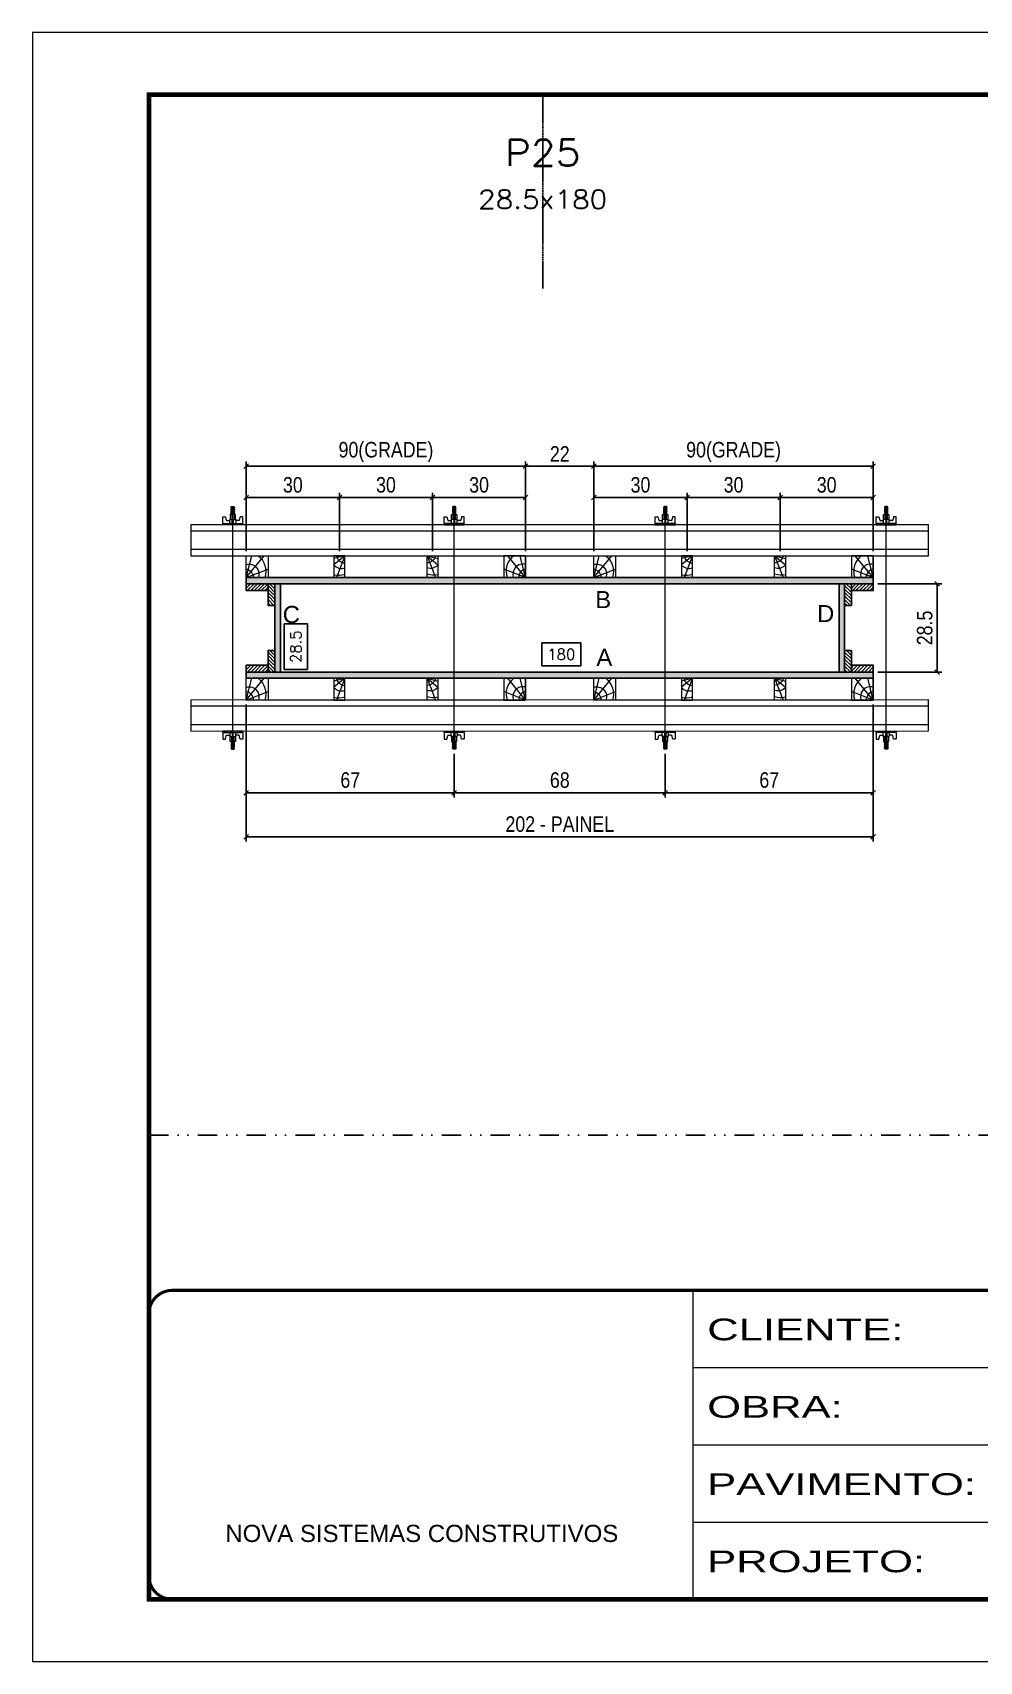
# Model space of a CAD drawing. Extents: x 14400 to 24104, y -21631 to 6985.
# Drawn here: x 14413 to 15024, y -2105 to -1055 of the extents above; entities that cross this region are included whole.
import ezdxf
from ezdxf.enums import TextEntityAlignment as Align

# ---------------------------------------------------------------- set-up
doc = ezdxf.new("R2010")
doc.units = 0
for name, pattern in [('CONTINUO', [0]), ('DASHED', [0.75, 0.5, -0.25]), ('DIVIDE2', [0.625, 0.25, -0.125, 0, -0.125, 0, -0.125]), ('HIDDEN', [0.375, 0.25, -0.125])]:
    doc.linetypes.add(name, pattern=pattern)
for name, color, linetype in [('CHAPA', 1, 'Continuous'), ('COTA', 241, 'Continuous'), ('MEIO_PONT', 93, 'Continuous'), ('Nível', 160, 'Continuous'), ('SARRAFO', 251, 'Continuous'), ('Texto de Titulo', 7, 'Continuous'), ('Texto Qtd Sarr', 242, 'Continuous'), ('TEXTO_GERAL', 7, 'Continuous')]:
    doc.layers.add(name, color=color, linetype=linetype)
for name, color, linetype, lineweight in [('Folhas', 255, 'Continuous', 9), ('Hachura', 251, 'Continuous', 9), ('Madeira', 126, 'Continuous', 18), ('Perfil Metálico', 224, 'Continuous', 18), ('SARRAFO DE PRESSAO', 251, 'DASHED', 9), ('Texto Seção', 7, 'Continuous', 15)]:
    doc.layers.add(name, color=color, linetype=linetype, lineweight=lineweight)
doc.styles.add('ARIAL', font='arial.ttf')
doc.styles.add('COTA TECNICA 2X', font='techl___.ttf', dxfattribs={"height": 10})
doc.styles.add('ROMANS', font='romans.shx')
doc.styles.add('Tecnologia', font='')
doc.styles.get('Tecnologia').set_extended_font_data('Forgotten Futurist')
doc.dimstyles.new('SECAO PILAR', dxfattribs={"dimtxt": 10, "dimasz": 3, "dimexe": 3, "dimexo": 3, "dimgap": 3, "dimtad": 1, "dimdec": 1, "dimlfac": 0.5, "dimzin": 12, "dimdsep": 46, "dimtxsty": 'COTA TECNICA 2X', "dimblk1": 'OBLIQUE', "dimblk2": 'OBLIQUE', "dimsah": 1, "dimcen": 0.9, "dimclrd": 256, "dimclre": 256, "dimclrt": 256, "dimadec": 1, "dimazin": 3, "dimtfac": 1, "dimtdec": 1, "dimtmove": 0, "dimatfit": 3, "dimfxl": 1, "dimtolj": 1, "dimtzin": 12, "dimarcsym": 0})
doc.dimstyles.new('SECÇÃO 2', dxfattribs={"dimtxt": 7, "dimasz": 6, "dimexe": 0.18, "dimexo": 2, "dimgap": -4, "dimtad": 3, "dimdec": 1, "dimlfac": 0.5, "dimzin": 12, "dimdsep": 46, "dimtxsty": 'ROMANS', "dimblk": 'ARCHTICK', "dimcen": 0.09, "dimse1": 1, "dimse2": 1, "dimsd1": 1, "dimsd2": 1, "dimclrd": 180, "dimclre": 5, "dimclrt": 1, "dimadec": 0, "dimazin": 3, "dimtfac": 1, "dimtdec": 1, "dimtofl": 0, "dimtmove": 0, "dimatfit": 3, "dimldrblk": 'ARCHTICK', "dimfxl": 1, "dimtolj": 1, "dimtzin": 0, "dimarcsym": 0})

# ---------------------------------------------------------------- blocks, each defined once
blk = doc.blocks.new('9999999999')
at = {"color": 30, "linetype": 'CONTINUO'}
for p, q in [((98564.6, 34230.2), (98564.6, 34429.4)), ((98564.6, 34379.6), (99584, 34379.6)), ((98564.6, 34329.8), (99488, 34329.8)), ((98564.6, 34280), (99488, 34280))]:
    blk.add_line(p, q, dxfattribs=at)
at = {"color": 30, "linetype": 'CONTINUO', "const_width": 2}
blk.add_lwpolyline([(99584, 34230.2), (99584, 34414.4, 0.414214), (99569, 34429.4), (98229, 34429.4, 0.414214), (98214, 34414.4), (98214, 34245.2, 0.414214), (98229, 34230.2), (99584, 34230.2)], format="xyb", dxfattribs=at)
at = {"layer": 'Folhas'}
blk.add_lwpolyline([(98139, 34190.2), (99624, 34190.2), (99624, 35240.2), (98139, 35240.2)], close=True, dxfattribs=at)
at = {"layer": 'Folhas', "color": 30, "const_width": 3}
blk.add_lwpolyline([(98214, 34230.2), (99584, 34230.2), (99584, 35200.2), (98214, 35200.2)], close=True, dxfattribs=at)
at = {"color": 7, "linetype": 'Continuous', "ltscale": 5, "style": 'ARIAL'}
blk.add_text('NOVA SISTEMAS CONSTRUTIVOS', height=11.059, dxfattribs=at).set_placement((98263.2, 34267.2))
at = {"layer": 'Folhas', "color": 7, "style": 'Tecnologia', "width": 1.5}
for s, p in [('CLIENTE:', (98573.7, 34397.2)), ('OBRA:', (98573.7, 34347.3)), ('PAVIMENTO:', (98573.7, 34297.5)), ('PROJETO:', (98573.7, 34247.7))]:
    blk.add_text(s, height=14, dxfattribs=at).set_placement(p)
blk = doc.blocks.new('*D1598')
at = {"layer": 'COTA', "color": 180, "lineweight": -2, "transparency": 16777216}
for p, q in [((14590.6, -1436.5), (14575.6, -1436.5)), ((14575.6, -1436.5), (14575.6, -1465.8)), ((14590.6, -1465.8), (14590.6, -1436.5)), ((14575.6, -1465.8), (14590.6, -1465.8))]:
    blk.add_line(p, q, dxfattribs=at)
at = {"layer": 'Defpoints', "color": 0, "transparency": 16777216}
for p in [(14590.5, -1410.6), (14590.5, -1467.6), (14594.6, -1467.6)]:
    blk.add_point(p, dxfattribs=at)
at = {"layer": 'COTA', "color": 1, "transparency": 16777216, "insert": (14583.1, -1451.2), "char_height": 7, "attachment_point": 5, "rotation": 90, "style": 'ROMANS'}
blk.add_mtext('\\A1;28.5', dxfattribs=at)
blk = doc.blocks.new('_ArchTick')
at = {"color": 0, "linetype": 'ByBlock', "const_width": 0.15}
blk.add_lwpolyline([(-0.5, -0.5), (0.5, 0.5)], dxfattribs=at)
blk = doc.blocks.new('*D1599')
at = {"layer": 'COTA', "color": 180, "lineweight": -2, "transparency": 16777216}
for p, q in [((14766.7, -1448.6), (14741.7, -1448.6)), ((14741.7, -1448.6), (14741.7, -1463.6)), ((14766.7, -1463.6), (14766.7, -1448.6)), ((14741.7, -1463.6), (14766.7, -1463.6))]:
    blk.add_line(p, q, dxfattribs=at)
at = {"layer": 'Defpoints', "color": 0, "transparency": 16777216}
for p in [(14573.2, -1467.6), (14933.2, -1467.6), (14933.2, -1467.6)]:
    blk.add_point(p, dxfattribs=at)
at = {"layer": 'COTA', "color": 1, "transparency": 16777216, "insert": (14754.2, -1456.1), "char_height": 7, "attachment_point": 5, "style": 'ROMANS'}
blk.add_mtext('\\A1;180', dxfattribs=at)
blk = doc.blocks.new('_Oblique')
at = {"color": 0, "linetype": 'ByBlock', "lineweight": -2}
blk.add_line((-0.5, -0.5), (0.5, 0.5), dxfattribs=at)
blk = doc.blocks.new('*D1600')
at = {"layer": 'COTA', "lineweight": -2, "transparency": 16777216}
for p, q in [((14551.2, -1488.5), (14551.2, -1576.7)), ((14955.2, -1488.5), (14955.2, -1576.7)), ((14551.2, -1573.7), (14955.2, -1573.7))]:
    blk.add_line(p, q, dxfattribs=at)
at = {"layer": 'Defpoints', "color": 0, "transparency": 16777216}
for p in [(14551.2, -1485.5), (14955.2, -1485.5), (14955.2, -1573.7)]:
    blk.add_point(p, dxfattribs=at)
at = {"layer": 'COTA', "lineweight": -2, "transparency": 16777216, "xscale": 3, "yscale": 3, "zscale": 3, "rotation": 180}
blk.add_blockref('_Oblique', (14551.2, -1573.7), dxfattribs=at)
at = {"layer": 'COTA', "lineweight": -2, "transparency": 16777216, "xscale": 3, "yscale": 3, "zscale": 3}
blk.add_blockref('_Oblique', (14955.2, -1573.7), dxfattribs=at)
at = {"layer": 'COTA', "transparency": 16777216, "insert": (14753.2, -1565.6), "char_height": 10, "attachment_point": 5, "style": 'COTA TECNICA 2X'}
blk.add_mtext('\\A1;202 - PAINEL', dxfattribs=at)
blk = doc.blocks.new('*D1601')
at = {"layer": 'COTA', "lineweight": -2, "transparency": 16777216}
for p, q in [((14551.2, -1488.6), (14551.2, -1548.3)), ((14685.2, -1520.3), (14685.2, -1548.3)), ((14551.2, -1545.3), (14685.2, -1545.3))]:
    blk.add_line(p, q, dxfattribs=at)
at = {"layer": 'Defpoints', "color": 0, "transparency": 16777216}
for p in [(14551.2, -1485.6), (14685.2, -1517.3), (14685.2, -1545.3)]:
    blk.add_point(p, dxfattribs=at)
at = {"layer": 'COTA', "lineweight": -2, "transparency": 16777216, "xscale": 3, "yscale": 3, "zscale": 3, "rotation": 180}
blk.add_blockref('_Oblique', (14551.2, -1545.3), dxfattribs=at)
at = {"layer": 'COTA', "lineweight": -2, "transparency": 16777216, "xscale": 3, "yscale": 3, "zscale": 3}
blk.add_blockref('_Oblique', (14685.2, -1545.3), dxfattribs=at)
at = {"layer": 'COTA', "transparency": 16777216, "insert": (14618.2, -1537.2), "char_height": 10, "attachment_point": 5, "style": 'COTA TECNICA 2X'}
blk.add_mtext('\\A1;67', dxfattribs=at)
blk = doc.blocks.new('*D1602')
at = {"layer": 'COTA', "lineweight": -2, "transparency": 16777216}
for p, q in [((14955.2, -1488.6), (14955.2, -1548.3)), ((14821.2, -1520.3), (14821.2, -1548.3)), ((14821.2, -1545.3), (14955.2, -1545.3))]:
    blk.add_line(p, q, dxfattribs=at)
at = {"layer": 'Defpoints', "color": 0, "transparency": 16777216}
for p in [(14955.2, -1485.6), (14821.2, -1517.3), (14955.2, -1545.3)]:
    blk.add_point(p, dxfattribs=at)
at = {"layer": 'COTA', "lineweight": -2, "transparency": 16777216, "xscale": 3, "yscale": 3, "zscale": 3, "rotation": 180}
blk.add_blockref('_Oblique', (14821.2, -1545.3), dxfattribs=at)
at = {"layer": 'COTA', "lineweight": -2, "transparency": 16777216, "xscale": 3, "yscale": 3, "zscale": 3}
blk.add_blockref('_Oblique', (14955.2, -1545.3), dxfattribs=at)
at = {"layer": 'COTA', "transparency": 16777216, "insert": (14888.2, -1537.2), "char_height": 10, "attachment_point": 5, "style": 'COTA TECNICA 2X'}
blk.add_mtext('\\A1;67', dxfattribs=at)
blk = doc.blocks.new('C')
at = {"layer": 'Hachura', "color": 0}
for p, q in [((0, 3.22), (0, -3.22)), ((0.45, 3.22), (0, 3.22)), ((0.46, 3.16), (0, 3.16)), ((0.46, 3.05), (0, 3.05)), ((0.46, 2.88), (0, 2.88)), ((0, 2.75), (0, -1.16)), ((0.46, 2.65), (0, 2.65)), ((0.46, 2.23), (0, 2.23)), ((0.46, 1.51), (0, 1.51)), ((0.39, 0.49), (0.17, 0.49)), ((0.45, -3.23), (0.45, 3.22)), ((0.45, 3.22), (2.58, 3.22)), ((1.74, 0.97), (0.45, 0.97)), ((1.45, 0.1), (0.45, 0.1)), ((1.35, 1.94), (1.35, 0.96)), ((2.58, 2.39), (1.47, 2.09)), ((1.74, -0.97), (1.74, 0.97)), ((1.74, 0.97), (1.74, 0.84)), ((1.74, 0.97), (1.74, 0.84)), ((1.74, 0.84), (3.35, 0.84)), ((3.35, 0.45), (1.74, 0.45)), ((2.58, 3.22), (2.58, 2.39)), ((3.32, 0.84), (3.32, -0.84)), ((3.35, 0.84), (3.35, -0.84)), ((3.68, 0.45), (3.35, 0.45)), ((3.84, -0.52), (3.35, 0.45)), ((3.35, 0.06), (3.67, -0.57)), ((3.68, 0.45), (4.16, -0.52)), ((3.72, 0.5), (4.25, -0.57)), ((4.37, -0.55), (3.83, 0.53)), ((4.15, 0.45), (3.93, 0.45)), ((4.42, -0.52), (3.93, 0.45)), ((4.15, 0.45), (4.26, 0.45)), ((4.26, 0.45), (4.74, -0.52)), ((4.3, 0.5), (4.83, -0.57)), ((4.95, -0.55), (4.41, 0.53)), ((4.51, 0.45), (4.84, 0.45)), ((5, -0.52), (4.51, 0.45)), ((4.84, 0.45), (5.32, -0.52)), ((4.88, 0.5), (5.41, -0.57)), ((5.53, -0.55), (4.99, 0.53)), ((5.58, -0.52), (5.09, 0.45)), ((5.42, 0.45), (5.09, 0.45)), ((5.58, -0.52), (5.09, 0.45)), ((5.42, 0.45), (5.74, -0.19)), ((5.46, 0.5), (5.74, -0.07)), ((5.74, 0.19), (5.57, 0.53)), ((5.74, 0.32), (5.68, 0.45)), ((5.68, 0.45), (5.74, 0.45)), ((5.74, 0.45), (5.9, 0.29)), ((5.74, 0.45), (5.74, -0.52)), ((5.9, -0.36), (5.9, 0.29)), ((0.45, 0), (0, 0)), ((0.46, -1.52), (0, -1.52)), ((0.46, -2.23), (0, -2.23)), ((0.46, -2.65), (0, -2.65)), ((0.46, -2.88), (0, -2.88)), ((0.46, -3.05), (0, -3.05)), ((0.46, -3.16), (0, -3.16)), ((0, -3.22), (2.57, -3.22)), ((0.08, -0.48), (0.29, -0.48)), ((0.29, -0.48), (0.4, -0.48)), ((0.45, 0), (0.45, -0.97)), ((0.45, -0.16), (1.45, -0.16)), ((0.45, -0.65), (0.45, -0.32)), ((0.45, -3.23), (0.45, -0.65)), ((0.45, -0.97), (1.74, -0.97)), ((1.35, -1.94), (1.35, -0.97)), ((2.58, -2.39), (1.47, -2.1)), ((3.35, -0.32), (1.74, -0.32)), ((3.35, -0.84), (1.74, -0.84)), ((2.58, -3.23), (2.58, -2.39)), ((3.35, -0.07), (3.58, -0.52)), ((3.35, -0.52), (3.58, -0.52)), ((3.84, -0.52), (4.16, -0.52)), ((4.42, -0.52), (4.74, -0.52)), ((4.63, -0.52), (4.74, -0.52)), ((5, -0.52), (5.32, -0.52)), ((5.58, -0.52), (5.74, -0.52)), ((5.74, -0.52), (5.9, -0.36)), ((5.74, -0.52), (5.74, -0.52))]:
    blk.add_line(p, q, dxfattribs=at)
for centre, radius, start, end in [((1.52, 1.94), 0.161, 104.7436, 180), ((1.44, -0.03), 0.129, 272.695, 87.305), ((3.81, 0.39), 0.143, 25.5688, 154.4312), ((4.39, 0.39), 0.143, 25.5688, 154.4312), ((4.97, 0.39), 0.143, 25.5688, 154.4312), ((5.55, 0.39), 0.143, 25.5688, 154.4312), ((0.17, -0.37), 0.174, 221.744, 317.8592), ((1.52, -1.94), 0.161, 180, 255.2564), ((3.71, -0.4), 0.174, 222.1408, 318.256), ((4.29, -0.4), 0.174, 222.1408, 318.256), ((4.87, -0.4), 0.174, 222.1408, 318.256), ((5.45, -0.4), 0.174, 222.1408, 318.256), ((5.61, -0.4), 0.174, 317.8592, 318.256)]:
    blk.add_arc(centre, radius, start, end, dxfattribs=at)
blk = doc.blocks.new('*D1587')
at = {"layer": 'COTA', "lineweight": -2, "transparency": 16777216}
for p, q in [((14685.2, -1520.3), (14685.2, -1548.3)), ((14821.2, -1520.3), (14821.2, -1548.3)), ((14685.2, -1545.3), (14821.2, -1545.3))]:
    blk.add_line(p, q, dxfattribs=at)
at = {"layer": 'Defpoints', "color": 0, "transparency": 16777216}
for p in [(14685.2, -1517.3), (14821.2, -1517.3), (14821.2, -1545.3)]:
    blk.add_point(p, dxfattribs=at)
at = {"layer": 'COTA', "lineweight": -2, "transparency": 16777216, "xscale": 3, "yscale": 3, "zscale": 3, "rotation": 180}
blk.add_blockref('_Oblique', (14685.2, -1545.3), dxfattribs=at)
at = {"layer": 'COTA', "lineweight": -2, "transparency": 16777216, "xscale": 3, "yscale": 3, "zscale": 3}
blk.add_blockref('_Oblique', (14821.2, -1545.3), dxfattribs=at)
at = {"layer": 'COTA', "transparency": 16777216, "insert": (14753.2, -1537.2), "char_height": 10, "attachment_point": 5, "style": 'COTA TECNICA 2X'}
blk.add_mtext('\\A1;68', dxfattribs=at)
blk = doc.blocks.new('*D1588')
at = {"layer": 'COTA', "lineweight": -2, "transparency": 16777216}
for p, q in [((14775.2, -1389.6), (14775.2, -1352.1)), ((14835.2, -1389.6), (14835.2, -1352.1)), ((14775.2, -1355.1), (14835.2, -1355.1))]:
    blk.add_line(p, q, dxfattribs=at)
at = {"layer": 'Defpoints', "color": 0, "transparency": 16777216}
for p in [(14835.2, -1355.1), (14775.2, -1392.6), (14835.2, -1392.6)]:
    blk.add_point(p, dxfattribs=at)
at = {"layer": 'COTA', "lineweight": -2, "transparency": 16777216, "xscale": 3, "yscale": 3, "zscale": 3, "rotation": 180}
blk.add_blockref('_Oblique', (14775.2, -1355.1), dxfattribs=at)
at = {"layer": 'COTA', "lineweight": -2, "transparency": 16777216, "xscale": 3, "yscale": 3, "zscale": 3}
blk.add_blockref('_Oblique', (14835.2, -1355.1), dxfattribs=at)
at = {"layer": 'COTA', "transparency": 16777216, "insert": (14805.2, -1346.9), "char_height": 10, "attachment_point": 5, "style": 'COTA TECNICA 2X'}
blk.add_mtext('\\A1;30', dxfattribs=at)
blk = doc.blocks.new('*D1589')
at = {"layer": 'COTA', "lineweight": -2, "transparency": 16777216}
for p, q in [((14835.2, -1389.6), (14835.2, -1352.1)), ((14895.2, -1389.6), (14895.2, -1352.1)), ((14835.2, -1355.1), (14895.2, -1355.1))]:
    blk.add_line(p, q, dxfattribs=at)
at = {"layer": 'Defpoints', "color": 0, "transparency": 16777216}
for p in [(14895.2, -1355.1), (14835.2, -1392.6), (14895.2, -1392.6)]:
    blk.add_point(p, dxfattribs=at)
at = {"layer": 'COTA', "lineweight": -2, "transparency": 16777216, "xscale": 3, "yscale": 3, "zscale": 3, "rotation": 180}
blk.add_blockref('_Oblique', (14835.2, -1355.1), dxfattribs=at)
at = {"layer": 'COTA', "lineweight": -2, "transparency": 16777216, "xscale": 3, "yscale": 3, "zscale": 3}
blk.add_blockref('_Oblique', (14895.2, -1355.1), dxfattribs=at)
at = {"layer": 'COTA', "transparency": 16777216, "insert": (14865.2, -1346.9), "char_height": 10, "attachment_point": 5, "style": 'COTA TECNICA 2X'}
blk.add_mtext('\\A1;30', dxfattribs=at)
blk = doc.blocks.new('*D1590')
at = {"layer": 'COTA', "lineweight": -2, "transparency": 16777216}
for p, q in [((14895.2, -1389.6), (14895.2, -1352.1)), ((14955.2, -1389.6), (14955.2, -1352.1)), ((14895.2, -1355.1), (14955.2, -1355.1))]:
    blk.add_line(p, q, dxfattribs=at)
at = {"layer": 'Defpoints', "color": 0, "transparency": 16777216}
for p in [(14955.2, -1355.1), (14895.2, -1392.6), (14955.2, -1392.6)]:
    blk.add_point(p, dxfattribs=at)
at = {"layer": 'COTA', "lineweight": -2, "transparency": 16777216, "xscale": 3, "yscale": 3, "zscale": 3, "rotation": 180}
blk.add_blockref('_Oblique', (14895.2, -1355.1), dxfattribs=at)
at = {"layer": 'COTA', "lineweight": -2, "transparency": 16777216, "xscale": 3, "yscale": 3, "zscale": 3}
blk.add_blockref('_Oblique', (14955.2, -1355.1), dxfattribs=at)
at = {"layer": 'COTA', "transparency": 16777216, "insert": (14925.2, -1346.9), "char_height": 10, "attachment_point": 5, "style": 'COTA TECNICA 2X'}
blk.add_mtext('\\A1;30', dxfattribs=at)
blk = doc.blocks.new('*D1591')
at = {"layer": 'COTA', "lineweight": -2, "transparency": 16777216}
for p, q in [((14775.2, -1389.6), (14775.2, -1331.9)), ((14955.2, -1389.6), (14955.2, -1331.9)), ((14955.2, -1334.9), (14775.2, -1334.9))]:
    blk.add_line(p, q, dxfattribs=at)
at = {"layer": 'Defpoints', "color": 0, "transparency": 16777216}
for p in [(14775.2, -1334.9), (14775.2, -1392.6), (14955.2, -1392.6)]:
    blk.add_point(p, dxfattribs=at)
at = {"layer": 'COTA', "lineweight": -2, "transparency": 16777216, "xscale": 3, "yscale": 3, "zscale": 3, "rotation": 180}
blk.add_blockref('_Oblique', (14775.2, -1334.9), dxfattribs=at)
at = {"layer": 'COTA', "lineweight": -2, "transparency": 16777216, "xscale": 3, "yscale": 3, "zscale": 3}
blk.add_blockref('_Oblique', (14955.2, -1334.9), dxfattribs=at)
at = {"layer": 'COTA', "transparency": 16777216, "insert": (14865.2, -1325.7), "char_height": 10, "attachment_point": 5, "style": 'COTA TECNICA 2X'}
blk.add_mtext('\\A1;90(GRADE)', dxfattribs=at)
blk = doc.blocks.new('*D1592')
at = {"layer": 'COTA', "lineweight": -2, "transparency": 16777216}
for p, q in [((14958.2, -1410.6), (14999.5, -1410.6)), ((14996.5, -1467.6), (14996.5, -1410.6)), ((14958.2, -1467.6), (14999.5, -1467.6))]:
    blk.add_line(p, q, dxfattribs=at)
at = {"layer": 'Defpoints', "color": 0, "transparency": 16777216}
for p in [(14955.2, -1410.6), (14996.5, -1410.6), (14955.2, -1467.6)]:
    blk.add_point(p, dxfattribs=at)
at = {"layer": 'COTA', "lineweight": -2, "transparency": 16777216, "xscale": 3, "yscale": 3, "zscale": 3}
for p, rotation in [((14996.5, -1410.6), 90), ((14996.5, -1467.6), 270)]:
    blk.add_blockref('_Oblique', p, dxfattribs=dict(at, rotation=rotation))
at = {"layer": 'COTA', "transparency": 16777216, "insert": (14988.4, -1439.1), "char_height": 10, "attachment_point": 5, "rotation": 90, "style": 'COTA TECNICA 2X'}
blk.add_mtext('\\A1;28.5', dxfattribs=at)
blk = doc.blocks.new('PONTALETE')
at = {"layer": 'Madeira'}
for q in [(2.71, 7), (7, 5.76), (7, 1.74)]:
    blk.add_line((0, 0), q, dxfattribs=at)
blk.add_lwpolyline([(0, 0), (7, 0), (7, 7), (0, 7)], close=True, dxfattribs=at)
for centre, radius, start, end in [((2.04, 0.06), 6.23, 37.2818, 109.0913), ((1.09, 0.9), 3.19, 343.603, 109.9847), ((-0.21, -0.78), 3.09, 14.6322, 86.0383)]:
    blk.add_arc(centre, radius, start, end, dxfattribs=at)
blk = doc.blocks.new('MEIO PONTALETE')
at = {"layer": 'Madeira'}
for q in [(2.71, 7), (3.5, 2.88), (3.5, 0.87)]:
    blk.add_line((0, 0), q, dxfattribs=at)
blk.add_lwpolyline([(0, 0), (3.5, 0), (3.5, 7), (0, 7)], close=True, dxfattribs=at)
for centre, radius, start, end in [((2.04, 0.06), 6.23, 76.4499, 109.0913), ((1.09, 0.9), 3.19, 40.9063, 109.9847), ((-0.21, -0.78), 3.09, 14.6322, 86.0383)]:
    blk.add_arc(centre, radius, start, end, dxfattribs=at)
blk = doc.blocks.new('*D1593')
at = {"layer": 'COTA', "lineweight": -2, "transparency": 16777216}
for p, q in [((14551.2, -1389.6), (14551.2, -1352.1)), ((14611.2, -1389.6), (14611.2, -1352.1)), ((14551.2, -1355.1), (14611.2, -1355.1))]:
    blk.add_line(p, q, dxfattribs=at)
at = {"layer": 'Defpoints', "color": 0, "transparency": 16777216}
for p in [(14611.2, -1355.1), (14551.2, -1392.6), (14611.2, -1392.6)]:
    blk.add_point(p, dxfattribs=at)
at = {"layer": 'COTA', "lineweight": -2, "transparency": 16777216, "xscale": 3, "yscale": 3, "zscale": 3, "rotation": 180}
blk.add_blockref('_Oblique', (14551.2, -1355.1), dxfattribs=at)
at = {"layer": 'COTA', "lineweight": -2, "transparency": 16777216, "xscale": 3, "yscale": 3, "zscale": 3}
blk.add_blockref('_Oblique', (14611.2, -1355.1), dxfattribs=at)
at = {"layer": 'COTA', "transparency": 16777216, "insert": (14581.2, -1346.9), "char_height": 10, "attachment_point": 5, "style": 'COTA TECNICA 2X'}
blk.add_mtext('\\A1;30', dxfattribs=at)
blk = doc.blocks.new('*D1594')
at = {"layer": 'COTA', "lineweight": -2, "transparency": 16777216}
for p, q in [((14611.2, -1389.6), (14611.2, -1352.1)), ((14671.2, -1389.6), (14671.2, -1352.1)), ((14611.2, -1355.1), (14671.2, -1355.1))]:
    blk.add_line(p, q, dxfattribs=at)
at = {"layer": 'Defpoints', "color": 0, "transparency": 16777216}
for p in [(14671.2, -1355.1), (14611.2, -1392.6), (14671.2, -1392.6)]:
    blk.add_point(p, dxfattribs=at)
at = {"layer": 'COTA', "lineweight": -2, "transparency": 16777216, "xscale": 3, "yscale": 3, "zscale": 3, "rotation": 180}
blk.add_blockref('_Oblique', (14611.2, -1355.1), dxfattribs=at)
at = {"layer": 'COTA', "lineweight": -2, "transparency": 16777216, "xscale": 3, "yscale": 3, "zscale": 3}
blk.add_blockref('_Oblique', (14671.2, -1355.1), dxfattribs=at)
at = {"layer": 'COTA', "transparency": 16777216, "insert": (14641.2, -1346.9), "char_height": 10, "attachment_point": 5, "style": 'COTA TECNICA 2X'}
blk.add_mtext('\\A1;30', dxfattribs=at)
blk = doc.blocks.new('*D1595')
at = {"layer": 'COTA', "lineweight": -2, "transparency": 16777216}
for p, q in [((14671.2, -1389.6), (14671.2, -1352.1)), ((14731.2, -1389.6), (14731.2, -1352.1)), ((14671.2, -1355.1), (14731.2, -1355.1))]:
    blk.add_line(p, q, dxfattribs=at)
at = {"layer": 'Defpoints', "color": 0, "transparency": 16777216}
for p in [(14731.2, -1355.1), (14671.2, -1392.6), (14731.2, -1392.6)]:
    blk.add_point(p, dxfattribs=at)
at = {"layer": 'COTA', "lineweight": -2, "transparency": 16777216, "xscale": 3, "yscale": 3, "zscale": 3, "rotation": 180}
blk.add_blockref('_Oblique', (14671.2, -1355.1), dxfattribs=at)
at = {"layer": 'COTA', "lineweight": -2, "transparency": 16777216, "xscale": 3, "yscale": 3, "zscale": 3}
blk.add_blockref('_Oblique', (14731.2, -1355.1), dxfattribs=at)
at = {"layer": 'COTA', "transparency": 16777216, "insert": (14701.2, -1346.9), "char_height": 10, "attachment_point": 5, "style": 'COTA TECNICA 2X'}
blk.add_mtext('\\A1;30', dxfattribs=at)
blk = doc.blocks.new('*D1596')
at = {"layer": 'COTA', "lineweight": -2, "transparency": 16777216}
for p, q in [((14551.2, -1389.6), (14551.2, -1331.9)), ((14731.2, -1389.6), (14731.2, -1331.9)), ((14731.2, -1334.9), (14551.2, -1334.9))]:
    blk.add_line(p, q, dxfattribs=at)
at = {"layer": 'Defpoints', "color": 0, "transparency": 16777216}
for p in [(14551.2, -1334.9), (14551.2, -1392.6), (14731.2, -1392.6)]:
    blk.add_point(p, dxfattribs=at)
at = {"layer": 'COTA', "lineweight": -2, "transparency": 16777216, "xscale": 3, "yscale": 3, "zscale": 3, "rotation": 180}
blk.add_blockref('_Oblique', (14551.2, -1334.9), dxfattribs=at)
at = {"layer": 'COTA', "lineweight": -2, "transparency": 16777216, "xscale": 3, "yscale": 3, "zscale": 3}
blk.add_blockref('_Oblique', (14731.2, -1334.9), dxfattribs=at)
at = {"layer": 'COTA', "transparency": 16777216, "insert": (14641.2, -1325.7), "char_height": 10, "attachment_point": 5, "style": 'COTA TECNICA 2X'}
blk.add_mtext('\\A1;90(GRADE)', dxfattribs=at)
blk = doc.blocks.new('*D1597')
at = {"layer": 'COTA', "lineweight": -2, "transparency": 16777216}
for p, q in [((14731.2, -1389.6), (14731.2, -1331.9)), ((14775.2, -1389.6), (14775.2, -1331.9)), ((14731.2, -1334.9), (14775.2, -1334.9))]:
    blk.add_line(p, q, dxfattribs=at)
at = {"layer": 'Defpoints', "color": 0, "transparency": 16777216}
for p in [(14775.2, -1334.9), (14731.2, -1392.6), (14775.2, -1392.6)]:
    blk.add_point(p, dxfattribs=at)
at = {"layer": 'COTA', "lineweight": -2, "transparency": 16777216, "xscale": 3, "yscale": 3, "zscale": 3, "rotation": 180}
blk.add_blockref('_Oblique', (14731.2, -1334.9), dxfattribs=at)
at = {"layer": 'COTA', "lineweight": -2, "transparency": 16777216, "xscale": 3, "yscale": 3, "zscale": 3}
blk.add_blockref('_Oblique', (14775.2, -1334.9), dxfattribs=at)
at = {"layer": 'COTA', "transparency": 16777216, "insert": (14753.2, -1326.9), "char_height": 10, "attachment_point": 5, "style": 'COTA TECNICA 2X'}
blk.add_mtext('\\A1;22', dxfattribs=at)
blk = doc.blocks.new('titulo1')
at = {"layer": 'Defpoints', "color": 252, "linetype": 'HIDDEN', "ltscale": 2}
blk.add_line((0, 0), (0, 125), dxfattribs=at)
at = {"layer": 'Defpoints', "style": 'ROMANS', "oblique": 15}
blk.add_attdef('FOLHA', text='', height=10, dxfattribs=at).set_placement((0, 15.6), align=Align.MIDDLE_CENTER)
at = {"layer": 'Texto Qtd Sarr', "color": 3, "style": 'ROMANS', "oblique": 15}
for tag, height, p in [('TITULO', 17, (0, 71.4)), ('SEÇÃO', 12, (0, 41.5))]:
    blk.add_attdef(tag, text='', height=height, dxfattribs=at).set_placement(p, align=Align.MIDDLE_CENTER)

msp = doc.modelspace()

# ---------------------------------------------------------------- hatches: boundary and pattern name
at = {"layer": 'Hachura'}
h = msp.add_hatch(color=256, dxfattribs=at)
h.dxf.hatch_style = 1
h.paths.add_polyline_path([(14955.18, -1410.56), (14955.18, -1406.56), (14551.18, -1406.56), (14551.18, -1410.56)])
h = msp.add_hatch(dxfattribs=at)
h.set_pattern_fill('ANSI31', color=256, scale=0.5, angle=180, style=0)
h.set_pattern_definition([(225, (5427.2295, -24339.967), (1.12253202, -1.12253202), [])])
h.paths.add_polyline_path([(14565.18, -1410.56), (14565.18, -1414.96), (14551.18, -1414.96), (14551.18, -1410.56)])
h = msp.add_hatch(dxfattribs=at)
h.set_pattern_fill('ANSI31', color=256, scale=0.5, angle=270, style=0)
h.set_pattern_definition([(315, (37460.9895, -10913.5106), (1.12253202, 1.12253202), [])])
h.paths.add_polyline_path([(14569.58, -1424.56), (14565.18, -1424.56), (14565.18, -1410.56), (14569.58, -1410.56)])
h = msp.add_hatch(color=256, dxfattribs=at)
h.dxf.hatch_style = 1
h.paths.add_polyline_path([(14569.58, -1467.56), (14573.18, -1467.56), (14573.18, -1410.56), (14569.58, -1410.56)])
h = msp.add_hatch(color=256, dxfattribs=at)
h.dxf.hatch_style = 1
h.paths.add_polyline_path([(14933.18, -1467.56), (14936.78, -1467.56), (14936.78, -1410.56), (14933.18, -1410.56)])
h = msp.add_hatch(dxfattribs=at)
h.set_pattern_fill('ANSI31', color=256, scale=0.5, angle=270, style=0)
h.set_pattern_definition([(315, (37832.5895, -10913.5106), (1.12253202, 1.12253202), [])])
h.paths.add_polyline_path([(14941.18, -1424.56), (14936.78, -1424.56), (14936.78, -1410.56), (14941.18, -1410.56)])
h = msp.add_hatch(dxfattribs=at)
h.set_pattern_fill('ANSI31', color=256, scale=0.5, angle=180, style=0)
h.set_pattern_definition([(225, (5817.2295, -24339.967), (1.12253202, -1.12253202), [])])
h.paths.add_polyline_path([(14955.18, -1410.56), (14955.18, -1414.96), (14941.18, -1414.96), (14941.18, -1410.56)])
h = msp.add_hatch(dxfattribs=at)
h.set_pattern_fill('ANSI31', color=256, scale=0.5, angle=270, style=0)
h.set_pattern_definition([(315, (37460.9895, -10920.5106), (1.12253202, 1.12253202), [])])
h.paths.add_polyline_path([(14569.58, -1453.56), (14565.18, -1453.56), (14565.18, -1467.56), (14569.58, -1467.56)])
h = msp.add_hatch(dxfattribs=at)
h.set_pattern_fill('ANSI31', color=256, scale=0.5, angle=270, style=0)
h.set_pattern_definition([(315, (37832.5895, -10920.5106), (1.12253202, 1.12253202), [])])
h.paths.add_polyline_path([(14941.18, -1453.56), (14936.78, -1453.56), (14936.78, -1467.56), (14941.18, -1467.56)])
h = msp.add_hatch(dxfattribs=at)
h.set_pattern_fill('ANSI31', color=256, scale=0.5, angle=180, style=0)
h.set_pattern_definition([(225, (5427.2295, -24358.967), (1.12253202, -1.12253202), [])])
h.paths.add_polyline_path([(14565.18, -1467.56), (14565.18, -1463.16), (14551.18, -1463.16), (14551.18, -1467.56)])
h = msp.add_hatch(color=256, dxfattribs=at)
h.dxf.hatch_style = 1
h.paths.add_polyline_path([(14955.18, -1467.56), (14955.18, -1471.56), (14551.18, -1471.56), (14551.18, -1467.56)])
h = msp.add_hatch(dxfattribs=at)
h.set_pattern_fill('ANSI31', color=256, scale=0.5, angle=180, style=0)
h.set_pattern_definition([(225, (5452.2295, -24358.967), (1.12253202, -1.12253202), [])])
h.paths.add_polyline_path([(14941.18, -1467.56), (14941.18, -1463.16), (14955.18, -1463.16), (14955.18, -1467.56)])

# ---------------------------------------------------------------- linework, layer by layer
at = {"layer": 'CHAPA'}
for points in [[(14955.18, -1410.56), (14955.18, -1406.56), (14551.18, -1406.56), (14551.18, -1410.56)], [(14933.18, -1467.56), (14936.78, -1467.56), (14936.78, -1410.56), (14933.18, -1410.56)], [(14955.18, -1467.56), (14955.18, -1471.56), (14551.18, -1471.56), (14551.18, -1467.56)]]:
    msp.add_lwpolyline(points, close=True, dxfattribs=at)
msp.add_lwpolyline([(14569.58, -1467.56), (14573.18, -1467.56), (14573.18, -1410.56), (14569.58, -1410.56), (14569.58, -1467.56)], dxfattribs=at)
at = {"layer": 'Hachura'}
for p, q in [((14542.49, -1516.33), (14542.49, -1365.59)), ((14685.18, -1516.33), (14685.18, -1365.59)), ((14821.18, -1516.33), (14821.18, -1365.59)), ((14963.57, -1516.33), (14963.57, -1365.59))]:
    msp.add_line(p, q, dxfattribs=at)
at = {"layer": 'Madeira'}
for points in [[(14551.18, -1406.56), (14551.18, -1392.56), (14731.18, -1392.56), (14731.18, -1406.56)], [(14775.18, -1406.56), (14775.18, -1392.56), (14955.18, -1392.56), (14955.18, -1406.56)], [(14551.18, -1485.56), (14551.18, -1471.56), (14731.18, -1471.56), (14731.18, -1485.56)], [(14775.18, -1485.56), (14775.18, -1471.56), (14955.18, -1471.56), (14955.18, -1485.56)]]:
    msp.add_lwpolyline(points, close=True, dxfattribs=at)
at = {"layer": 'Nível', "color": 4, "linetype": 'DIVIDE2', "ltscale": 50}
msp.add_line((14488.47, -1766.02), (15858.47, -1766.02), dxfattribs=at)
at = {"layer": 'Perfil Metálico'}
for p, q in [((14990.9, -1376.62), (14515.46, -1376.62)), ((14990.9, -1388.62), (14515.46, -1388.62)), ((14990.9, -1489.56), (14515.46, -1489.56)), ((14990.9, -1501.56), (14515.46, -1501.56))]:
    msp.add_line(p, q, dxfattribs=at)
for points in [[(14990.9, -1392.56), (14990.9, -1372.56), (14515.46, -1372.62), (14515.46, -1392.62)], [(14515.46, -1485.56), (14515.46, -1505.56), (14990.9, -1505.5), (14990.9, -1485.5)]]:
    msp.add_lwpolyline(points, close=True, dxfattribs=at)
at = {"layer": 'SARRAFO'}
for points in [[(14565.18, -1410.56), (14551.18, -1410.56), (14551.18, -1414.96), (14565.18, -1414.96)], [(14569.58, -1410.56), (14565.18, -1410.56), (14565.18, -1424.56), (14569.58, -1424.56)], [(14941.18, -1414.96), (14955.18, -1414.96), (14955.18, -1410.56), (14941.18, -1410.56)], [(14569.58, -1467.56), (14565.18, -1467.56), (14565.18, -1453.56), (14569.58, -1453.56)], [(14565.18, -1467.56), (14551.18, -1467.56), (14551.18, -1463.16), (14565.18, -1463.16)], [(14941.18, -1467.56), (14955.18, -1467.56), (14955.18, -1463.16), (14941.18, -1463.16)]]:
    msp.add_lwpolyline(points, dxfattribs=at)
for points in [[(14936.78, -1410.56), (14936.78, -1424.56), (14941.18, -1424.56), (14941.18, -1410.56)], [(14936.78, -1467.56), (14936.78, -1453.56), (14941.18, -1453.56), (14941.18, -1467.56)]]:
    msp.add_lwpolyline(points, close=True, dxfattribs=at)

# ---------------------------------------------------------------- block references
at = {"layer": 'Hachura', "linetype": 'Continuous', "yscale": 2, "zscale": 2}
for p, xscale, rotation in [((14542.5, -1372.59), -2, 270), ((14685.17, -1372.59), 2, 90.00000000000001), ((14821.17, -1372.59), 2, 90.00000000000001), ((14963.56, -1372.59), 2, 90.00000000000001), ((14542.49, -1505.53), 2, 270), ((14685.18, -1505.53), -2, 90), ((14821.18, -1505.53), -2, 90), ((14963.57, -1505.53), -2, 90)]:
    msp.add_blockref('C', p, dxfattribs=dict(at, xscale=xscale, rotation=rotation))
at = {"layer": 'MEIO_PONT'}
for name, p, xscale, yscale, zscale, rotation in [('PONTALETE', (14551.18, -1406.56), -2, 2, 2, 270), ('MEIO PONTALETE', (14614.68, -1392.56), 1.999999997962732, 1.999999997962732, 1.999999997962732, 180), ('MEIO PONTALETE', (14667.68, -1392.56), -1.999999997962732, 1.999999997962732, 1.999999997962732, 180), ('PONTALETE', (14731.18, -1406.56), 2, 2, 2, 89.99999999999997), ('PONTALETE', (14775.18, -1406.56), -2, 2, 2, 270), ('MEIO PONTALETE', (14838.68, -1392.56), 1.999999997962732, 1.999999997962732, 1.999999997962732, 180), ('MEIO PONTALETE', (14891.68, -1392.56), -1.999999997962732, 1.999999997962732, 1.999999997962732, 180), ('PONTALETE', (14955.18, -1406.56), 2, 2, 2, 89.99999999999997), ('PONTALETE', (14551.18, -1485.56), -2, 2, 2, 270), ('MEIO PONTALETE', (14614.68, -1471.56), 1.999999997962732, 1.999999997962732, 1.999999997962732, 180), ('MEIO PONTALETE', (14667.68, -1471.56), -1.999999997962732, 1.999999997962732, 1.999999997962732, 180), ('PONTALETE', (14731.18, -1485.56), 2, 2, 2, 89.99999999999997), ('PONTALETE', (14775.18, -1485.56), -2, 2, 2, 270), ('MEIO PONTALETE', (14838.68, -1471.56), 1.999999997962732, 1.999999997962732, 1.999999997962732, 180), ('MEIO PONTALETE', (14891.68, -1471.56), -1.999999997962732, 1.999999997962732, 1.999999997962732, 180), ('PONTALETE', (14955.18, -1485.56), 2, 2, 2, 89.99999999999997)]:
    msp.add_blockref(name, p, dxfattribs=dict(at, xscale=xscale, yscale=yscale, zscale=zscale, rotation=rotation))
at = {"layer": 'SARRAFO DE PRESSAO', "color": 6, "linetype": 'ByBlock'}
msp.add_blockref('9999999999', (-83725.51, -36295.5), dxfattribs=at)
at = {"layer": 'Texto Seção'}
ref = msp.add_blockref('titulo1', (14742.18, -1220.3), dxfattribs=at)
ref.add_attrib('TITULO', 'P25', dxfattribs={"layer": 'Texto de Titulo', "color": 7, "height": 17, "style": 'ROMANS', "width": 1.1}).set_placement((14742.18, -1132.8), align=Align.MIDDLE_CENTER)
ref.add_attrib('SEÇÃO', '28.5x180', dxfattribs={"layer": 'Texto de Titulo', "color": 7, "height": 12, "style": 'ROMANS', "width": 1.1}).set_placement((14742.18, -1162.8), align=Align.MIDDLE_CENTER)

# ---------------------------------------------------------------- texts
at = {"layer": 'TEXTO_GERAL', "style": 'ARIAL'}
for s, p in [('B', (14781.17, -1420.81)), ('C', (14580.2, -1430.41)), ('D', (14924.54, -1429.84)), ('A', (14781.92, -1458.04))]:
    msp.add_text(s, height=11, dxfattribs=at).set_placement(p, align=Align.MIDDLE_CENTER)

# ---------------------------------------------------------------- dimensions: what is measured, and where the dimension line sits
at = {"layer": 'COTA'}
for base, p1, p2, text, picture, middle in [((14551.16, -1334.92), (14731.16, -1392.56), (14551.16, -1392.56), '<>(GRADE)', '*D1596', (14641.16, -1325.7)), ((14775.18, -1334.92), (14955.18, -1392.56), (14775.18, -1392.56), '<>(GRADE)', '*D1591', (14865.18, -1325.7)), ((14955.18, -1573.72), (14551.18, -1485.55), (14955.18, -1485.51), '<> - PAINEL', '*D1600', (14753.18, -1565.62))]:
    dim = msp.add_linear_dim(base=base, p1=p1, p2=p2, text=text, dimstyle='SECAO PILAR', dxfattribs=at)
    dim.commit()
    dim.dimension.update_dxf_attribs({"geometry": picture, "text_midpoint": middle})
for base, p1, p2, picture, middle in [((14775.18, -1334.92), (14731.18, -1392.59), (14775.18, -1392.59), '*D1597', (14753.18, -1326.92)), ((14611.16, -1355.12), (14551.16, -1392.56), (14611.16, -1392.56), '*D1593', (14581.16, -1346.9)), ((14671.16, -1355.12), (14611.16, -1392.56), (14671.16, -1392.56), '*D1594', (14641.16, -1346.9)), ((14731.16, -1355.12), (14671.16, -1392.56), (14731.16, -1392.56), '*D1595', (14701.16, -1346.9)), ((14835.18, -1355.12), (14775.18, -1392.56), (14835.18, -1392.56), '*D1588', (14805.18, -1346.9)), ((14895.18, -1355.12), (14835.18, -1392.56), (14895.18, -1392.56), '*D1589', (14865.18, -1346.9)), ((14955.18, -1355.12), (14895.18, -1392.56), (14955.18, -1392.56), '*D1590', (14925.18, -1346.9)), ((14685.25, -1545.3), (14551.18, -1485.56), (14685.25, -1517.33), '*D1601', (14618.22, -1537.19)), ((14955.18, -1545.3), (14821.25, -1517.33), (14955.18, -1485.56), '*D1602', (14888.22, -1537.19)), ((14821.25, -1545.3), (14685.25, -1517.33), (14821.25, -1517.33), '*D1587', (14753.25, -1537.17))]:
    dim = msp.add_linear_dim(base=base, p1=p1, p2=p2, dimstyle='SECAO PILAR', dxfattribs=at)
    dim.commit()
    dim.dimension.update_dxf_attribs({"geometry": picture, "text_midpoint": middle})
dim = msp.add_linear_dim(base=(14594.6, -1467.56), p1=(14590.5, -1410.56), p2=(14590.5, -1467.56), angle=270, dimstyle='SECÇÃO 2', dxfattribs=at)
dim.commit()
dim.dimension.update_dxf_attribs({"geometry": '*D1598', "text_midpoint": (14594.6, -1451.17), "dimtype": 160})
dim = msp.add_linear_dim(base=(14996.48, -1410.56), p1=(14955.18, -1467.56), p2=(14955.18, -1410.56), angle=90, dimstyle='SECAO PILAR', dxfattribs=at)
dim.commit()
dim.dimension.update_dxf_attribs({"geometry": '*D1592', "text_midpoint": (14988.35, -1439.06)})
dim = msp.add_linear_dim(base=(14933.18, -1467.56), p1=(14573.18, -1467.56), p2=(14933.18, -1467.56), dimstyle='SECÇÃO 2', dxfattribs=at)
dim.commit()
dim.dimension.update_dxf_attribs({"geometry": '*D1599', "text_midpoint": (14754.18, -1467.56), "dimtype": 160})

doc.saveas('drawing.dxf')
